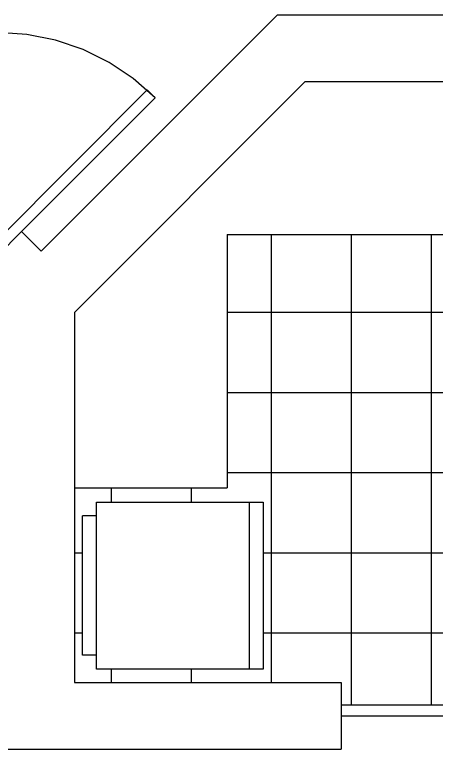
# Model space of a CAD drawing. Header units: centimetres. Extents: x 921 to 2601, y 2858 to 4336.
# Drawn here: x 1981.9 to 2149.2, y 3757.9 to 4048.9 of the extents above; entities that cross this region are included whole.
import ezdxf

# ---------------------------------------------------------------- set-up
doc = ezdxf.new("R2010")
doc.units = ezdxf.units.CM
doc.layers.add('結構', color=7, linetype='Continuous')

msp = doc.modelspace()

# ---------------------------------------------------------------- hatches: boundary and pattern name
at = {"layer": '結構'}
h = msp.add_hatch(dxfattribs=at)
h.set_pattern_fill('NET', color=256, scale=10)
h.set_pattern_definition([(0, (-43.48, -926.724), (0, 31.75), []), (90, (-43.48, -926.724), (-31.75, 2e-15), [])])
h.paths.add_polyline_path([(2066.25, 3861.53), (2005.63, 3861.53), (2005.63, 3784.37), (2111.45, 3784.37), (2111.45, 3775.56), (2194.12, 3775.56), (2194.12, 3771.15), (2276.79, 3771.15), (2276.79, 3784.37), (2315.37, 3784.37), (2315.37, 3961.84), (2066.25, 3961.84)])
h.paths.add_polyline_path([(2080.46, 3855.83), (2080.46, 3789.7), (2074.95, 3789.7), (2014.33, 3789.7), (2014.33, 3795.19), (2008.82, 3795.19), (2008.82, 3850.34), (2014.33, 3850.34), (2014.33, 3855.83), (2074.95, 3855.83)], flags=16)
h.paths.add_polyline_path([(2172.44, 3873.88), (2241.41, 3873.88), (2241.41, 3913.13), (2172.44, 3913.13)], flags=24)

# ---------------------------------------------------------------- linework, layer by layer
for p, q in [((1992.4, 3955.19), (2086.13, 4048.92)), ((2086.13, 4048.92), (2402.44, 4048.92)), ((1986.77, 4041.06), (1975.26, 4041.81)), ((1998.08, 4038.81), (1986.77, 4041.06)), ((2009, 4035.1), (1998.08, 4038.81)), ((2019.35, 4030), (2009, 4035.1)), ((2028.94, 4023.59), (2019.35, 4030)), ((2005.63, 3931.01), (2097.09, 4022.46)), ((2037.61, 4015.99), (2028.94, 4023.59)), ((2097.09, 4022.46), (2375.99, 4022.46)), ((2034.49, 4019.1), (1972.14, 3956.75)), ((2037.61, 4015.99), (2034.49, 4019.1)), ((1984.61, 3962.99), (2037.61, 4015.99)), ((1975.26, 3953.63), (1984.61, 3962.99)), ((1992.4, 3955.19), (1984.61, 3962.99)), ((2066.25, 3961.84), (2315.37, 3961.84)), ((2066.25, 3961.84), (2066.25, 3861.53)), ((2005.63, 3931.01), (2005.63, 3861.53)), ((2005.63, 3861.53), (2066.25, 3861.53)), ((2005.63, 3861.53), (2005.63, 3784.37)), ((2014.33, 3855.83), (2074.95, 3855.83)), ((2014.33, 3850.34), (2014.33, 3855.83)), ((2074.95, 3855.83), (2074.95, 3789.7)), ((2074.95, 3855.83), (2080.46, 3855.83)), ((2080.46, 3855.83), (2080.46, 3789.7)), ((2014.33, 3850.34), (2008.82, 3850.34)), ((2008.82, 3795.19), (2008.82, 3850.34)), ((2014.33, 3795.19), (2014.33, 3850.34)), ((2014.33, 3795.19), (2008.82, 3795.19)), ((2014.33, 3789.7), (2014.33, 3795.19)), ((2074.95, 3789.7), (2014.33, 3789.7)), ((2080.46, 3789.7), (2074.95, 3789.7)), ((2005.63, 3784.37), (2111.45, 3784.37)), ((2111.45, 3784.37), (2111.45, 3775.56)), ((2111.45, 3775.56), (2194.12, 3775.56)), ((2111.45, 3775.56), (2111.45, 3771.15)), ((2111.45, 3771.15), (2276.79, 3771.15)), ((2111.45, 3771.15), (2111.45, 3757.92)), ((1979.18, 3757.92), (2111.45, 3757.92))]:
    msp.add_line(p, q, dxfattribs=at)

doc.saveas('drawing.dxf')
